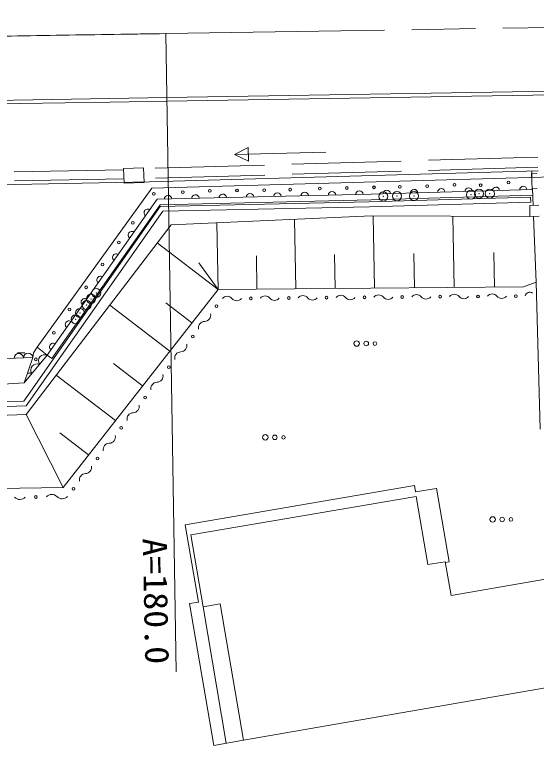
# Model space of a CAD drawing. Units: millimetres, scale not verified. Extents: x 40000 to 680000, y 20000 to 380000.
# Drawn here: x 294407 to 323035, y 258801 to 298874 of the extents above; entities that cross this region are included whole.
import ezdxf
from ezdxf.enums import TextEntityAlignment as Align

# ---------------------------------------------------------------- set-up
doc = ezdxf.new("R2010")
doc.units = ezdxf.units.MM
doc.header["$LTSCALE"] = 1000
doc.header["$PDMODE"] = 32
doc.header["$PDSIZE"] = 500
doc.linetypes.add('CHAIN', pattern=[18.5, 12, -1.5, 3.5, -1.5])
doc.linetypes.add('DASHED', pattern=[7.5, 6, -1.5])
for name, color, linetype, lineweight in [('M-BGD', 7, 'Continuous', 13), ('M-BMK', 2, 'CHAIN', 13), ('M-STR-HTXT', 7, 'Continuous', 13)]:
    doc.layers.add(name, color=color, linetype=linetype, lineweight=lineweight)
doc.styles.add('ＭＳ ゴシック', font='')
doc.styles.get('ＭＳ ゴシック').set_extended_font_data('MS Gothic')

msp = doc.modelspace()

# ---------------------------------------------------------------- linework, layer by layer
at = {"layer": 'M-BGD'}
for p, q in [((302758, 294333), (345092, 295012)), ((302761, 294133), (345091, 294811)), ((307219, 291593), (306480, 291196)), ((311478, 291339), (306480, 291196)), ((307240, 290843), (307219, 291593)), ((306480, 291196), (307240, 290843)), ((300386, 290430), (301486, 290468)), ((300414, 289630), (300386, 290430)), ((301486, 290468), (301513, 289669)), ((323129, 290306), (301815, 289697)), ((322767, 290152), (323067, 290164)), ((322767, 290156), (322803, 289275)), ((322776, 290296), (322784, 290103)), ((324732, 289999), (301942, 289351)), ((322784, 290103), (322791, 289944)), ((301815, 289697), (292264, 289522)), ((301942, 289351), (295649, 280641)), ((300414, 289630), (301513, 289669)), ((322815, 289342), (323085, 289353)), ((322815, 289342), (322853, 288409)), ((302227, 288748), (313969, 289026)), ((322818, 289275), (313969, 289026)), ((322830, 288975), (313977, 288726)), ((296199, 280195), (302227, 288748)), ((302385, 288452), (313977, 288726)), ((313866, 288607), (302389, 288357)), ((322719, 288856), (313866, 288607)), ((322726, 288586), (313872, 288337)), ((322719, 288856), (322726, 288586)), ((302389, 288357), (294904, 277681)), ((296445, 280022), (302385, 288452)), ((313872, 288337), (302531, 288090)), ((322667, 288404), (323167, 288418)), ((322667, 288404), (322684, 287804)), ((302531, 288090), (295048, 277416)), ((313991, 287846), (302995, 287343)), ((322684, 287804), (313991, 287846)), ((314161, 283875), (314086, 287845)), ((318525, 283912), (318451, 287824)), ((322684, 287804), (323184, 287818)), ((322878, 287810), (323024, 284206)), ((302995, 287343), (295038, 276948)), ((305567, 283802), (305498, 287446)), ((309842, 283838), (309770, 287653)), ((305567, 283802), (302236, 286352)), ((316343, 283894), (316308, 285772)), ((320730, 283931), (320694, 285832)), ((307705, 283820), (307670, 285653)), ((312001, 283857), (311966, 285712)), ((305567, 283802), (304509, 285258)), ((323024, 284210), (322332, 283945)), ((323238, 276148), (323024, 284210)), ((305567, 283802), (297067, 272947)), ((322332, 283945), (305567, 283802)), ((302921, 280422), (299627, 282943)), ((304133, 281970), (302703, 283064)), ((295649, 280641), (295443, 280327)), ((295649, 280641), (296199, 280195)), ((294973, 280323), (294563, 280320)), ((294927, 278686), (296199, 280195)), ((295443, 280327), (295409, 280070)), ((296199, 280195), (296445, 280022)), ((295409, 280070), (290780, 279912)), ((295409, 280070), (294927, 278686)), ((301431, 278520), (299836, 279741)), ((299941, 276617), (296689, 279106)), ((294927, 278686), (289770, 278355)), ((281850, 277002), (295048, 277416)), ((281946, 277275), (294904, 277681)), ((295038, 276948), (286248, 276618)), ((297067, 272947), (295038, 276948)), ((298467, 274735), (296893, 275940)), ((297067, 272947), (291543, 272859)), ((316343, 273045), (303773, 270899)), ((316343, 273045), (316402, 272699)), ((318244, 268859), (317554, 272899)), ((317555, 272896), (316402, 272699)), ((316444, 272453), (304071, 270342)), ((317083, 268712), (316444, 272453)), ((304496, 266661), (303773, 270899)), ((304744, 266399), (304071, 270342)), ((318038, 268875), (317083, 268712)), ((318354, 267026), (318038, 268875)), ((318244, 268859), (318047, 268825)), ((324891, 268142), (318354, 267026)), ((304496, 266661), (304003, 266577)), ((305330, 258801), (304003, 266577)), ((305680, 266558), (304744, 266399)), ((306956, 259082), (305680, 266558)), ((306020, 258922), (304744, 266399)), ((306956, 259082), (325878, 262356)), ((305330, 258801), (306956, 259082))]:
    msp.add_line(p, q, dxfattribs=at)
at = {"layer": 'M-BGD', "linetype": 'DASHED'}
for p, q in [((323105, 291056), (301487, 290438)), ((300388, 290371), (289367, 290169)), ((323122, 290506), (301506, 289888)), ((300406, 289871), (289378, 289669))]:
    msp.add_line(p, q, dxfattribs=at)
at = {"layer": 'M-BGD'}
for points in [[(292222, 294155), (299639, 294282), (302758, 294333)], [(292225, 293955), (299642, 294082), (302761, 294133)]]:
    msp.add_lwpolyline(points, dxfattribs=at)
for centre, radius in [((321500, 289666), 75), ((308096, 289253), 75), ((309532, 289273), 75), ((311148, 289342), 75), ((312634, 289365), 75), ((314125, 289403), 75), ((315546, 289428), 75), ((317036, 289466), 75), ((318536, 289535), 75), ((319978, 289520), 75), ((302050, 289041), 75), ((303639, 289134), 75), ((305124, 289207), 75), ((306610, 289230), 75), ((300898, 287459), 75), ((300124, 286384), 75), ((299229, 285178), 75), ((298337, 283920), 75), ((307370, 283317), 75), ((309447, 283335), 75), ((311524, 283352), 75), ((313600, 283370), 75), ((315677, 283388), 75), ((317754, 283406), 75), ((319831, 283423), 75), ((321908, 283441), 75), ((305486, 282886), 75), ((297422, 282703), 75), ((296556, 281422), 75), ((304178, 281217), 75), ((313176, 280837), 150), ((313701, 280837), 125), ((314176, 280837), 100), ((295567, 279970), 75), ((302870, 279547), 75), ((301563, 277877), 75), ((300255, 276208), 75), ((308160, 275693), 150), ((308685, 275693), 125), ((309160, 275693), 100), ((298948, 274538), 75), ((297640, 272868), 75), ((295569, 272423), 75), ((320635, 271191), 150), ((321160, 271191), 125), ((321635, 271191), 100)]:
    msp.add_circle(centre, radius, dxfattribs=at)
for centre, radius, start, end in [((317820, 289134), 200, 1.6106, 181.6106), ((319319, 289177), 200, 1.6106, 181.6106), ((320819, 289219), 200, 1.6106, 181.6106), ((322318, 289261), 200, 1.6106, 181.6106), ((302825, 288762), 200, 1.3577, 181.3576), ((304324, 288798), 200, 1.3577, 181.3576), ((305824, 288833), 200, 1.3577, 181.3576), ((307323, 288869), 200, 1.3577, 181.3576), ((308823, 288904), 200, 1.3577, 181.3576), ((310323, 288940), 200, 1.3577, 181.3576), ((311822, 288975), 200, 1.3577, 181.3576), ((313322, 289011), 200, 1.3577, 181.3576), ((314821, 289050), 200, 1.6106, 181.6106), ((316321, 289092), 200, 1.6106, 181.6106), ((301707, 288011), 200, 54.8268, 234.8268), ((300843, 286785), 200, 54.8268, 234.8268), ((299979, 285558), 200, 54.8268, 234.8268), ((299115, 284332), 200, 54.8268, 234.8268), ((306074, 283099), 332, 39.0685, 141.9098), ((308151, 283117), 332, 39.0685, 141.9098), ((308666, 283535), 332, 219.0685, 321.9098), ((310227, 283134), 332, 39.0685, 141.9098), ((310743, 283553), 332, 219.0685, 321.9098), ((312304, 283152), 332, 39.0685, 141.9098), ((312820, 283571), 332, 219.0685, 321.9098), ((314381, 283170), 332, 39.0685, 141.9098), ((314897, 283588), 332, 219.0685, 321.9098), ((316458, 283188), 332, 39.0685, 141.9098), ((316974, 283606), 332, 219.0685, 321.9098), ((318535, 283205), 332, 39.0685, 141.9098), ((319050, 283624), 332, 219.0685, 321.9098), ((320611, 283223), 332, 39.0685, 141.9098), ((321127, 283642), 332, 219.0685, 321.9098), ((322661, 283417), 235, 48.9558, 173.0164), ((298251, 283106), 200, 54.8268, 234.8268), ((306589, 283517), 332, 219.0685, 321.9098), ((304823, 282395), 344, 271.4427, 12.4254), ((297387, 281880), 200, 54.8268, 234.8268), ((304840, 281708), 344, 91.4428, 192.4253), ((296523, 280654), 200, 54.8268, 234.8268), ((303516, 280725), 344, 271.4427, 12.4254), ((294638, 280036), 257, 3.6127, 180.3042), ((295152, 280054), 257, 3.6127, 180.3042), ((296057, 279885), 342, 65.4174, 214.3326), ((303533, 280038), 344, 91.4428, 192.4253), ((295633, 279381), 342, 65.4174, 214.3326), ((295209, 278878), 342, 65.4174, 107.2977), ((302208, 279056), 344, 271.4427, 12.4254), ((302225, 278369), 344, 91.4428, 192.4253), ((300900, 277386), 344, 271.4427, 12.4254), ((300918, 276699), 344, 91.4428, 192.4253), ((299593, 275716), 344, 271.4427, 12.4254), ((299610, 275029), 344, 91.4428, 192.4253), ((298285, 274047), 344, 271.4427, 12.4254), ((298303, 273360), 344, 91.4428, 192.4253), ((296446, 272162), 400, 44.3785, 137.4483), ((294693, 272685), 400, 224.3786, 317.4483), ((297018, 272722), 400, 224.3786, 317.4483)]:
    msp.add_arc(centre, radius, start, end, dxfattribs=at)
for p in [(314643, 288902), (315384, 288920), (316321, 288927), (319452, 288995), (319883, 289055), (320480, 289053), (298884, 283614), (298600, 283287), (298366, 282946), (297995, 282507), (297761, 282166)]:
    msp.add_point(p, dxfattribs=at)
at = {"layer": 'M-BMK'}
for p, q in [((302702, 297832), (367685, 298874)), ((300082, 297790), (302201, 297824))]:
    msp.add_line(p, q, dxfattribs=at)
msp.add_arc((341854, -2401537), 2699654, 90.83095, 91.31108, dxfattribs=at)
at = {"layer": 'M-STR-HTXT'}
msp.add_line((302702, 297832), (303263, 262837), dxfattribs=at)

# ---------------------------------------------------------------- texts
at = {"layer": 'M-STR-HTXT', "style": 'ＭＳ ゴシック', "width": 1.1}
msp.add_text('A=180.0', height=1320, rotation=271.189, dxfattribs=at).set_placement((301041, 270145), align=Align.BOTTOM_LEFT)

doc.saveas('drawing.dxf')
